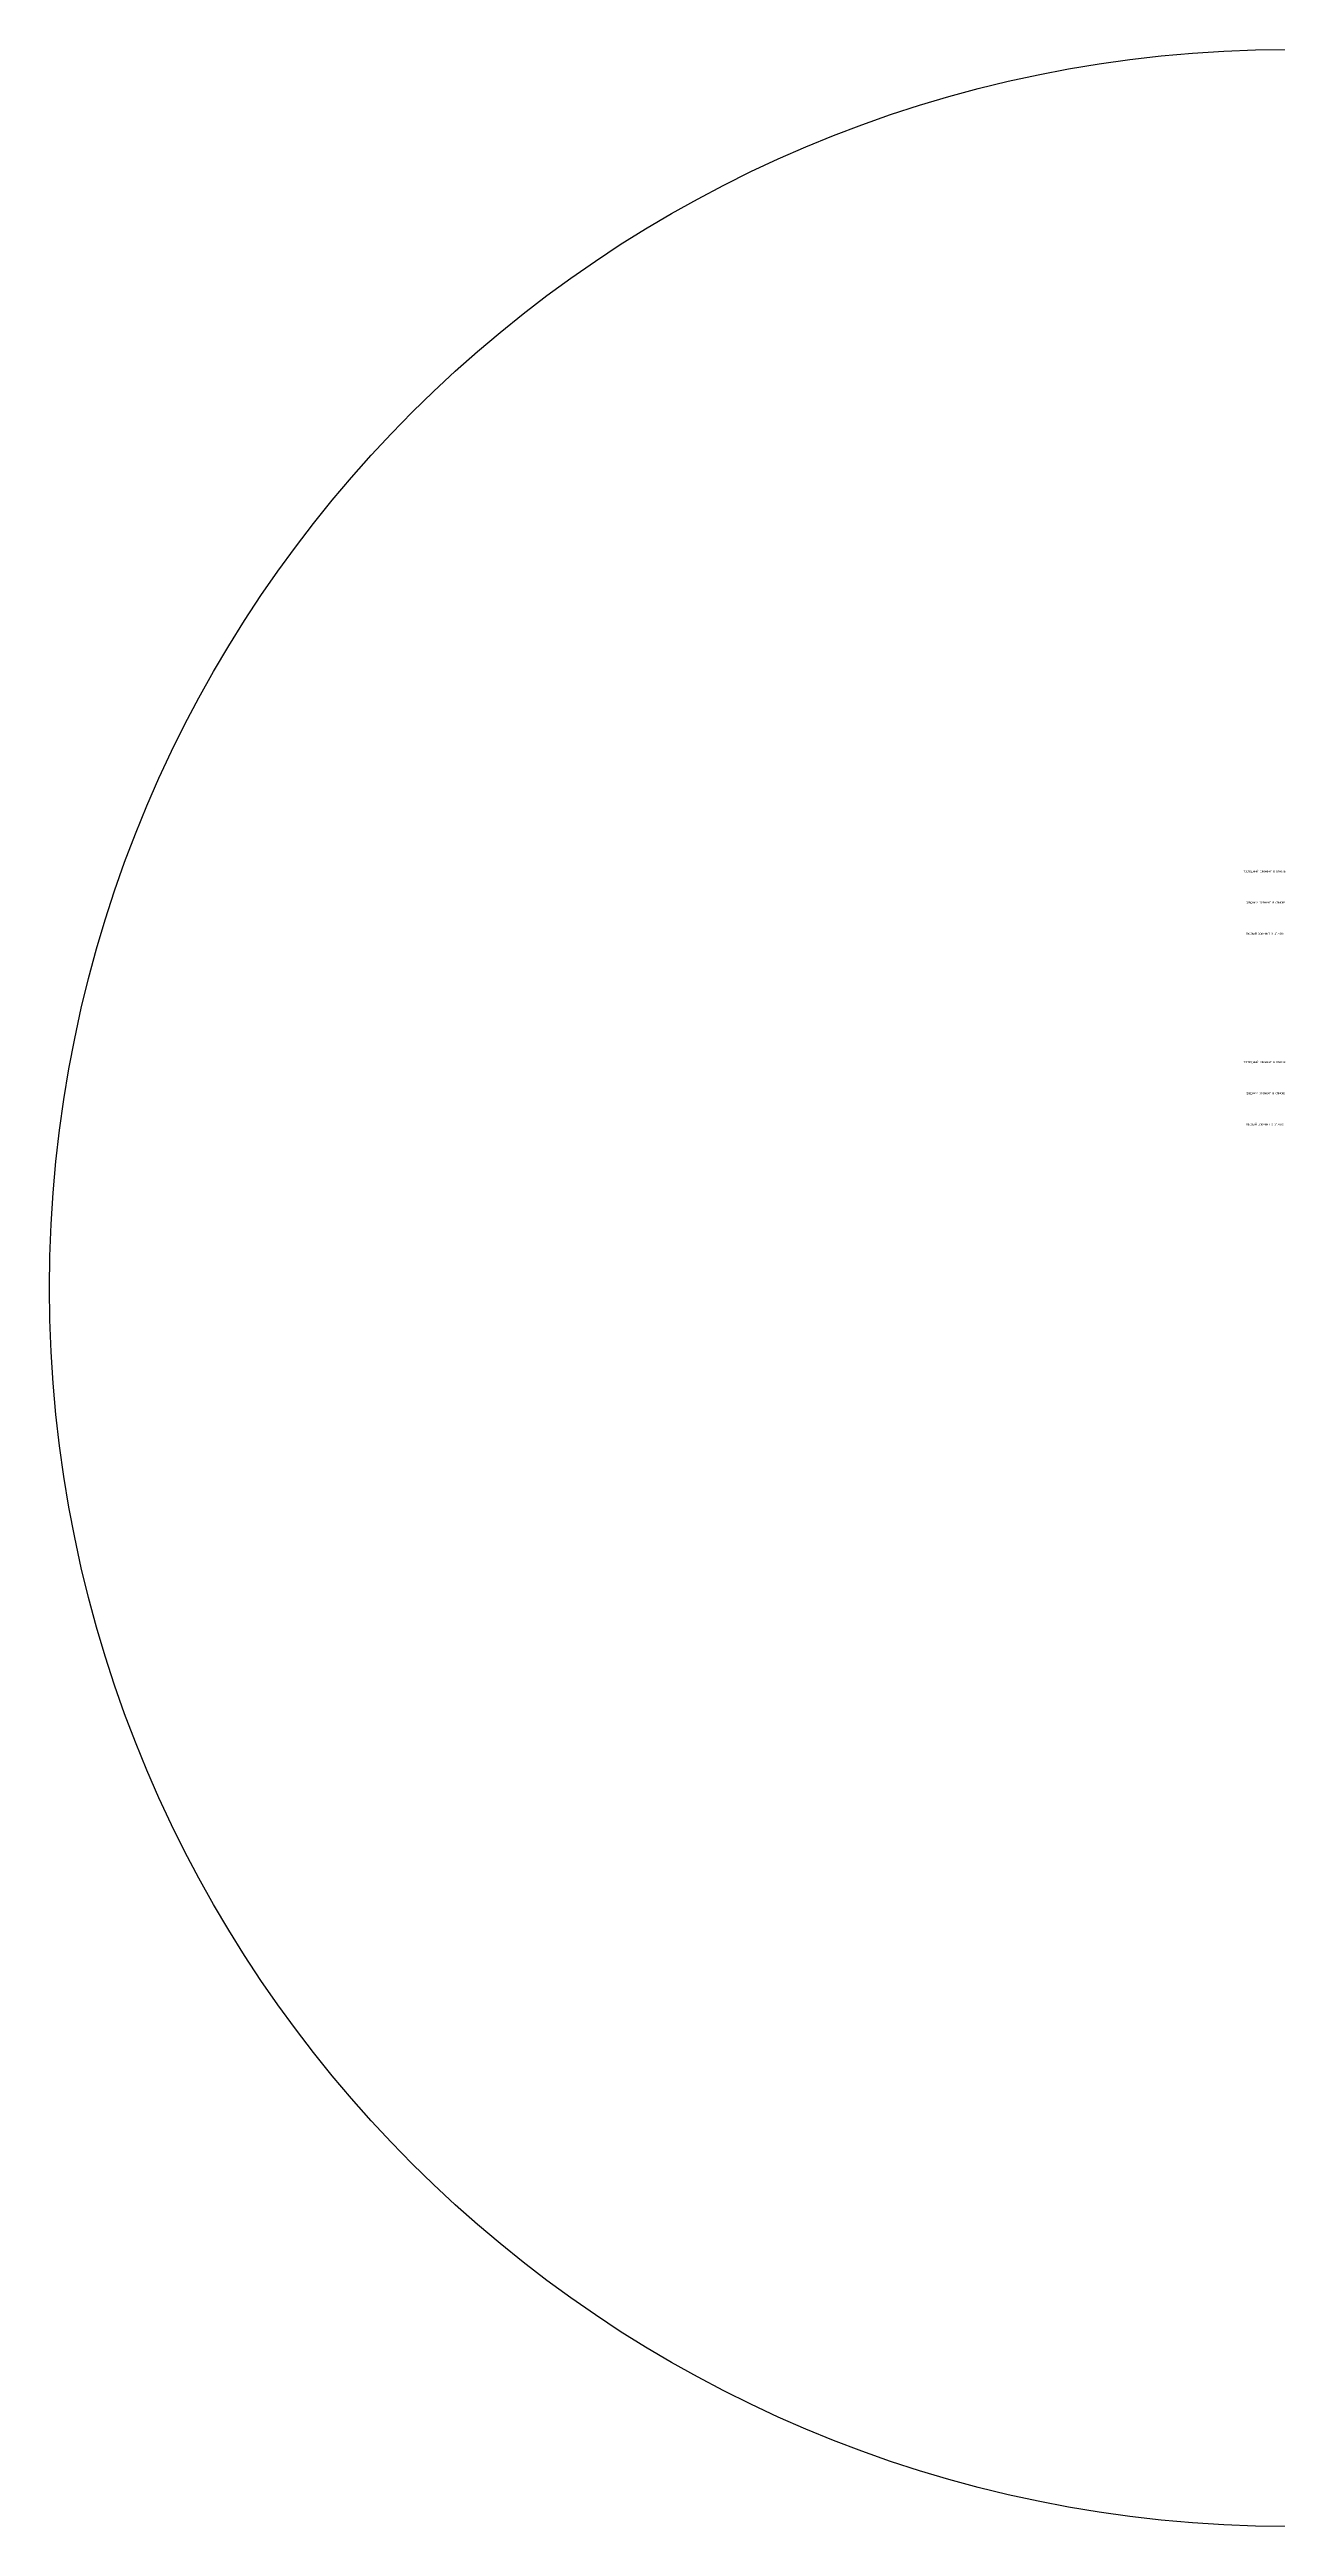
# Model space of a CAD drawing. Header units: millimetres. Extents: x -17305 to 462602, y -329391 to 150516.
# Drawn here: x -17305 to 220683, y -329391 to 150516 of the extents above; entities that cross this region are included whole.
import ezdxf

# ---------------------------------------------------------------- set-up
doc = ezdxf.new("R2010")
doc.units = ezdxf.units.MM
doc.layers.add('ЭС_Узлы', color=250, linetype='Continuous', lineweight=25)
doc.styles.add('geniso', font='geniso.shx', dxfattribs={"width": 0.8})

msp = doc.modelspace()

# ---------------------------------------------------------------- linework, layer by layer
at = {"ltscale": 100}
msp.add_circle((222649, -89437), 239953, dxfattribs=at)

# ---------------------------------------------------------------- texts
at = {"layer": 'ЭС_Узлы', "color": 0, "style": 'geniso', "width": 0.8}
for s, p in [('последний элемент в списке', (214059, -8914)), ('средний элемент в списке', (214599, -14926)), ('первый элемент в списке', (214599, -20971)), ('последний элемент в списке', (214059, -45875)), ('средний элемент в списке', (214599, -51888)), ('первый элемент в списке', (214599, -57932))]:
    msp.add_text(s, height=500, dxfattribs=at).set_placement(p)

doc.saveas('drawing.dxf')
